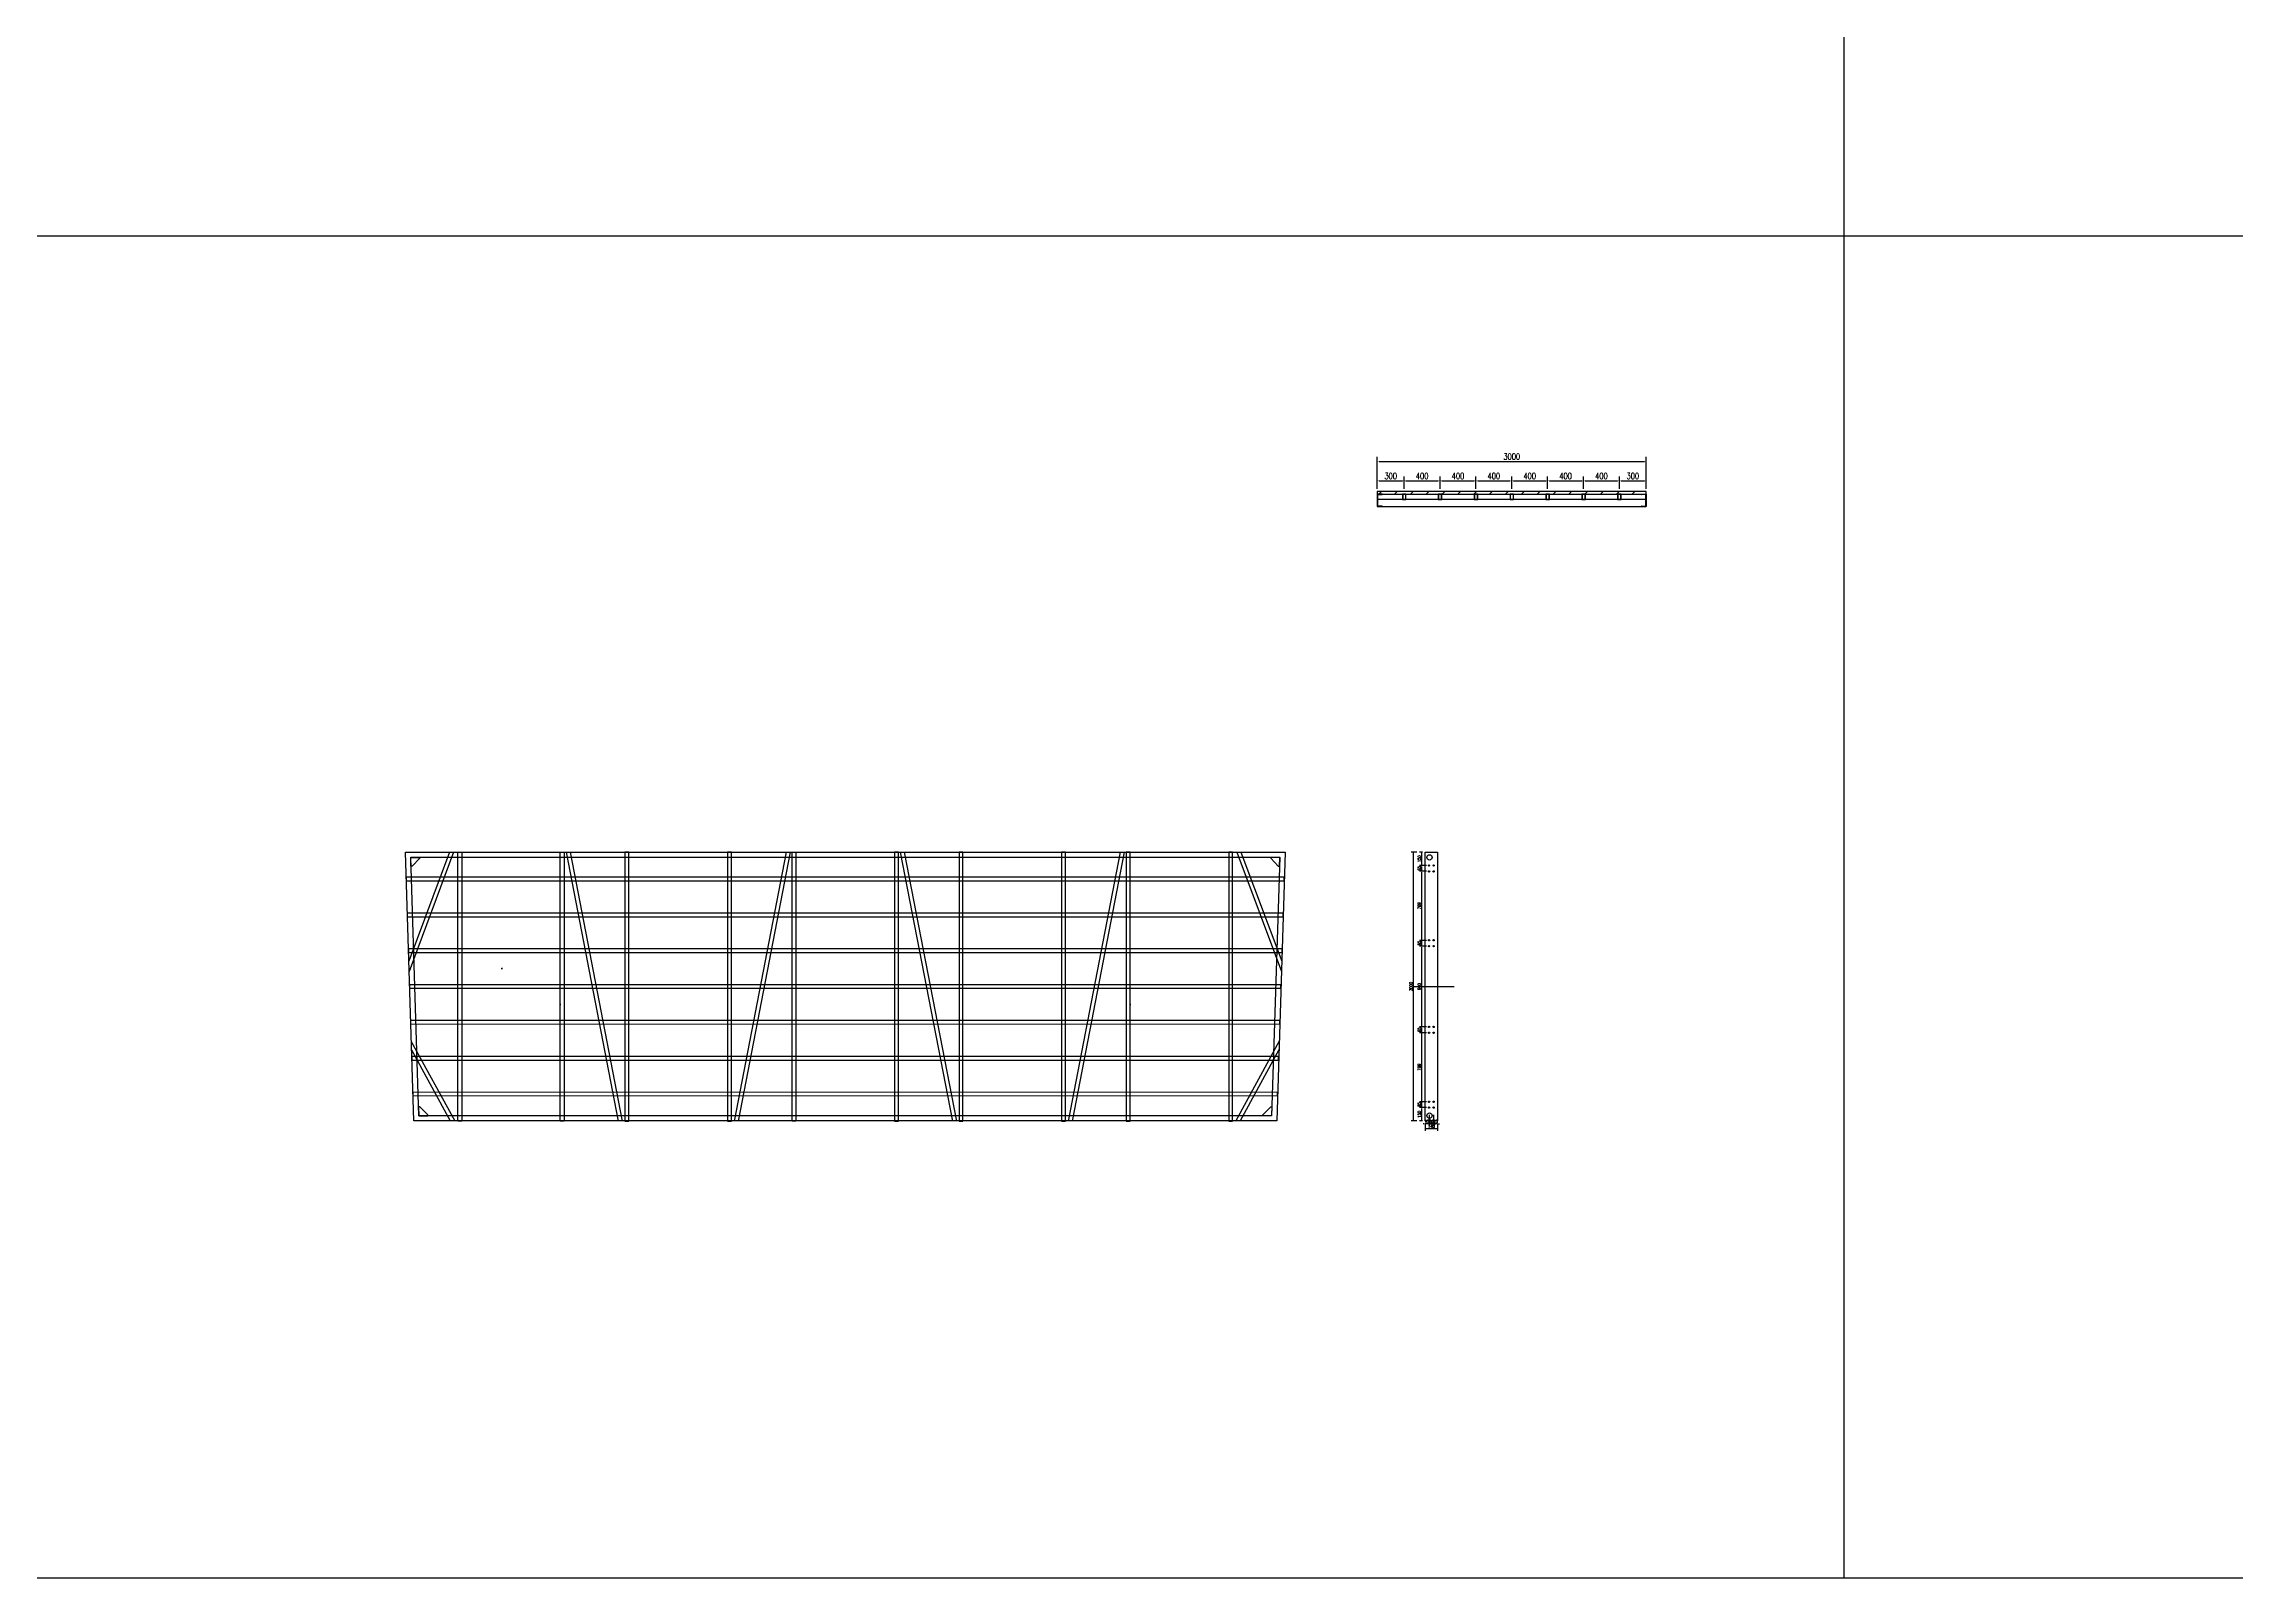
# Model space of a CAD drawing. Extents: x 28624 to 275476, y 13212 to 258202.
# Drawn here: x 79096 to 103544, y 112452 to 129568 of the extents above; entities that cross this region are included whole.
import ezdxf

# ---------------------------------------------------------------- set-up
doc = ezdxf.new("R2010")
doc.units = 0
doc.header["$LTSCALE"] = 1000
doc.header["$MEASUREMENT"] = 0
for name, color, linetype in [('14#槽钢', 3, 'Continuous'), ('PUB_DIM', 3, 'Continuous'), ('W-STEEL_FRAME钢架', 3, 'Continuous'), ('W-STEEL_KEEL钢龙骨', 5, 'Continuous'), ('W-WOOD_FLOOR木地板', 30, 'Continuous'), ('钢架', 90, 'Continuous')]:
    doc.layers.add(name, color=color, linetype=linetype)
doc.styles.add('STANDARD_T3', font='simplex.shx', dxfattribs={"width": 0.7, "bigfont": 'gbcbig.shx'})
doc.dimstyles.new('W&&10', dxfattribs={"dimtxt": 35, "dimasz": 10, "dimexe": 25, "dimexo": 30, "dimgap": 10, "dimtad": 1, "dimdec": 0, "dimzin": 0, "dimdsep": 46, "dimtxsty": 'STANDARD_T3', "dimcen": 0.09, "dimclrd": 1, "dimclre": 1, "dimclrt": 7, "dimazin": 2, "dimtfac": 1, "dimtdec": 0, "dimtix": 1, "dimtmove": 2, "dimatfit": 3, "dimfxl": 100, "dimtolj": 1, "dimtzin": 0, "dimarcsym": 0})
doc.dimstyles.new('W&&20', dxfattribs={"dimtxt": 70, "dimasz": 20, "dimexe": 50, "dimexo": 60, "dimgap": 20, "dimtad": 1, "dimdec": 0, "dimzin": 0, "dimdsep": 46, "dimtxsty": 'STANDARD_T3', "dimcen": 0.09, "dimclrd": 1, "dimclre": 1, "dimclrt": 7, "dimazin": 2, "dimtfac": 1, "dimtdec": 0, "dimtix": 1, "dimtmove": 2, "dimatfit": 3, "dimfxl": 100, "dimtolj": 1, "dimtzin": 0, "dimarcsym": 0})

# ---------------------------------------------------------------- blocks, each defined once
blk = doc.blocks.new('*U391')
at = {"layer": '14#槽钢'}
blk.add_lwpolyline([(0, 29946), (0, -29946)], dxfattribs=at)
blk = doc.blocks.new('*U392')
at = {"layer": '14#槽钢', "color": 0, "linetype": 'ByBlock', "lineweight": -2, "transparency": 16777216}
blk.add_blockref('*U391', (43523, 0), dxfattribs=at)
blk = doc.blocks.new('*D673')
at = {"layer": 'Defpoints', "color": 0, "transparency": 16777216}
for p in [(94462, 117702), (94544, 117702), (94499, 117552)]:
    blk.add_point(p, dxfattribs=at)
at = {"layer": 'W-STEEL_FRAME钢架', "color": 1, "lineweight": -2, "transparency": 16777216}
for p, q in [((94514, 117702), (94437, 117702)), ((94462, 117562), (94462, 117692)), ((94469, 117552), (94437, 117552))]:
    blk.add_line(p, q, dxfattribs=at)
at = {"layer": 'W-STEEL_FRAME钢架', "color": 1, "transparency": 16777216}
for points in [[(94461, 117692), (94464, 117692), (94462, 117702)], [(94461, 117562), (94464, 117562), (94462, 117552)]]:
    blk.add_solid(points, dxfattribs=at)
at = {"layer": 'W-STEEL_FRAME钢架', "color": 7, "transparency": 16777216, "insert": (94435, 117627), "char_height": 35, "attachment_point": 5, "rotation": 90, "style": 'STANDARD_T3'}
blk.add_mtext('\\A1;150', dxfattribs=at)
blk = doc.blocks.new('*D674')
at = {"layer": 'Defpoints', "color": 0, "transparency": 16777216}
for p in [(94462, 117767), (94544, 117767), (94544, 117702)]:
    blk.add_point(p, dxfattribs=at)
at = {"layer": 'W-STEEL_FRAME钢架', "color": 1, "lineweight": -2, "transparency": 16777216}
for p, q in [((94514, 117767), (94437, 117767)), ((94514, 117702), (94437, 117702)), ((94462, 117712), (94462, 117757))]:
    blk.add_line(p, q, dxfattribs=at)
at = {"layer": 'W-STEEL_FRAME钢架', "color": 1, "transparency": 16777216}
for points in [[(94461, 117757), (94464, 117757), (94462, 117767)], [(94461, 117712), (94464, 117712), (94462, 117702)]]:
    blk.add_solid(points, dxfattribs=at)
at = {"layer": 'W-STEEL_FRAME钢架', "color": 7, "transparency": 16777216, "insert": (94435, 117735), "char_height": 35, "attachment_point": 5, "rotation": 90, "style": 'STANDARD_T3'}
blk.add_mtext('\\A1;65', dxfattribs=at)
blk = doc.blocks.new('*D675')
at = {"layer": 'Defpoints', "color": 0, "transparency": 16777216}
for p in [(94462, 118537), (94544, 118537), (94544, 117767)]:
    blk.add_point(p, dxfattribs=at)
at = {"layer": 'W-STEEL_FRAME钢架', "color": 1, "lineweight": -2, "transparency": 16777216}
for p, q in [((94514, 118537), (94437, 118537)), ((94462, 117777), (94462, 118527)), ((94514, 117767), (94437, 117767))]:
    blk.add_line(p, q, dxfattribs=at)
at = {"layer": 'W-STEEL_FRAME钢架', "color": 1, "transparency": 16777216}
for points in [[(94461, 118527), (94464, 118527), (94462, 118537)], [(94461, 117777), (94464, 117777), (94462, 117767)]]:
    blk.add_solid(points, dxfattribs=at)
at = {"layer": 'W-STEEL_FRAME钢架', "color": 7, "transparency": 16777216, "insert": (94435, 118152), "char_height": 35, "attachment_point": 5, "rotation": 90, "style": 'STANDARD_T3'}
blk.add_mtext('\\A1;769', dxfattribs=at)
blk = doc.blocks.new('*D676')
at = {"layer": 'Defpoints', "color": 0, "transparency": 16777216}
for p in [(94462, 118602), (94544, 118602), (94544, 118537)]:
    blk.add_point(p, dxfattribs=at)
at = {"layer": 'W-STEEL_FRAME钢架', "color": 1, "lineweight": -2, "transparency": 16777216}
for p, q in [((94514, 118602), (94437, 118602)), ((94462, 118547), (94462, 118592)), ((94514, 118537), (94437, 118537))]:
    blk.add_line(p, q, dxfattribs=at)
at = {"layer": 'W-STEEL_FRAME钢架', "color": 1, "transparency": 16777216}
for points in [[(94461, 118592), (94464, 118592), (94462, 118602)], [(94461, 118547), (94464, 118547), (94462, 118537)]]:
    blk.add_solid(points, dxfattribs=at)
at = {"layer": 'W-STEEL_FRAME钢架', "color": 7, "transparency": 16777216, "insert": (94435, 118569), "char_height": 35, "attachment_point": 5, "rotation": 90, "style": 'STANDARD_T3'}
blk.add_mtext('\\A1;65', dxfattribs=at)
blk = doc.blocks.new('*D677')
at = {"layer": 'Defpoints', "color": 0, "transparency": 16777216}
for p in [(94462, 119502), (94544, 119502), (94544, 118602)]:
    blk.add_point(p, dxfattribs=at)
at = {"layer": 'W-STEEL_FRAME钢架', "color": 1, "lineweight": -2, "transparency": 16777216}
for p, q in [((94514, 119502), (94437, 119502)), ((94462, 118612), (94462, 119492)), ((94514, 118602), (94437, 118602))]:
    blk.add_line(p, q, dxfattribs=at)
at = {"layer": 'W-STEEL_FRAME钢架', "color": 1, "transparency": 16777216}
for points in [[(94461, 119492), (94464, 119492), (94462, 119502)], [(94461, 118612), (94464, 118612), (94462, 118602)]]:
    blk.add_solid(points, dxfattribs=at)
at = {"layer": 'W-STEEL_FRAME钢架', "color": 7, "transparency": 16777216, "insert": (94435, 119052), "char_height": 35, "attachment_point": 5, "rotation": 90, "style": 'STANDARD_T3'}
blk.add_mtext('\\A1;900', dxfattribs=at)
blk = doc.blocks.new('*D678')
at = {"layer": 'Defpoints', "color": 0, "transparency": 16777216}
for p in [(94462, 120402), (94544, 120402), (94544, 120337)]:
    blk.add_point(p, dxfattribs=at)
at = {"layer": 'W-STEEL_FRAME钢架', "color": 1, "lineweight": -2, "transparency": 16777216}
for p, q in [((94514, 120402), (94437, 120402)), ((94514, 120337), (94437, 120337)), ((94462, 120347), (94462, 120392))]:
    blk.add_line(p, q, dxfattribs=at)
at = {"layer": 'W-STEEL_FRAME钢架', "color": 1, "transparency": 16777216}
for points in [[(94461, 120392), (94464, 120392), (94462, 120402)], [(94461, 120347), (94464, 120347), (94462, 120337)]]:
    blk.add_solid(points, dxfattribs=at)
at = {"layer": 'W-STEEL_FRAME钢架', "color": 7, "transparency": 16777216, "insert": (94435, 120369), "char_height": 35, "attachment_point": 5, "rotation": 90, "style": 'STANDARD_T3'}
blk.add_mtext('\\A1;65', dxfattribs=at)
blk = doc.blocks.new('*D679')
at = {"layer": 'Defpoints', "color": 0, "transparency": 16777216}
for p in [(94462, 120552), (94499, 120552), (94544, 120402)]:
    blk.add_point(p, dxfattribs=at)
at = {"layer": 'W-STEEL_FRAME钢架', "color": 1, "lineweight": -2, "transparency": 16777216}
for p, q in [((94469, 120552), (94437, 120552)), ((94462, 120412), (94462, 120542)), ((94514, 120402), (94437, 120402))]:
    blk.add_line(p, q, dxfattribs=at)
at = {"layer": 'W-STEEL_FRAME钢架', "color": 1, "transparency": 16777216}
for points in [[(94461, 120542), (94464, 120542), (94462, 120552)], [(94461, 120412), (94464, 120412), (94462, 120402)]]:
    blk.add_solid(points, dxfattribs=at)
at = {"layer": 'W-STEEL_FRAME钢架', "color": 7, "transparency": 16777216, "insert": (94435, 120477), "char_height": 35, "attachment_point": 5, "rotation": 90, "style": 'STANDARD_T3'}
blk.add_mtext('\\A1;150', dxfattribs=at)
blk = doc.blocks.new('*D680')
at = {"layer": 'Defpoints', "color": 0, "transparency": 16777216}
for p in [(94499, 117552), (94499, 117466), (94639, 117552)]:
    blk.add_point(p, dxfattribs=at)
at = {"layer": 'W-STEEL_FRAME钢架', "color": 1, "lineweight": -2, "transparency": 16777216}
for p, q in [((94499, 117522), (94499, 117441)), ((94629, 117466), (94509, 117466)), ((94639, 117522), (94639, 117441))]:
    blk.add_line(p, q, dxfattribs=at)
at = {"layer": 'W-STEEL_FRAME钢架', "color": 1, "transparency": 16777216}
for points in [[(94509, 117468), (94509, 117465), (94499, 117466)], [(94629, 117468), (94629, 117465), (94639, 117466)]]:
    blk.add_solid(points, dxfattribs=at)
at = {"layer": 'W-STEEL_FRAME钢架', "color": 7, "transparency": 16777216, "insert": (94569, 117494), "char_height": 35, "attachment_point": 5, "style": 'STANDARD_T3'}
blk.add_mtext('\\A1;140', dxfattribs=at)
blk = doc.blocks.new('*D681')
at = {"layer": 'Defpoints', "color": 0, "transparency": 16777216}
for p in [(94594, 117702), (94594, 117519), (94639, 117552)]:
    blk.add_point(p, dxfattribs=at)
at = {"layer": 'W-STEEL_FRAME钢架', "color": 1, "lineweight": -2, "transparency": 16777216}
for p, q in [((94594, 117619), (94594, 117494)), ((94584, 117519), (94574, 117519)), ((94639, 117519), (94594, 117519)), ((94639, 117522), (94639, 117494)), ((94649, 117519), (94659, 117519))]:
    blk.add_line(p, q, dxfattribs=at)
at = {"layer": 'W-STEEL_FRAME钢架', "color": 1, "transparency": 16777216}
for points in [[(94584, 117521), (94584, 117518), (94594, 117519)], [(94649, 117521), (94649, 117518), (94639, 117519)]]:
    blk.add_solid(points, dxfattribs=at)
at = {"layer": 'W-STEEL_FRAME钢架', "color": 7, "transparency": 16777216, "insert": (94616, 117547), "char_height": 35, "attachment_point": 5, "style": 'STANDARD_T3'}
blk.add_mtext('\\A1;45', dxfattribs=at)
blk = doc.blocks.new('*D682')
at = {"layer": 'Defpoints', "color": 0, "transparency": 16777216}
for p in [(94544, 117702), (94594, 117702), (94544, 117519)]:
    blk.add_point(p, dxfattribs=at)
at = {"layer": 'W-STEEL_FRAME钢架', "color": 1, "lineweight": -2, "transparency": 16777216}
for p, q in [((94544, 117619), (94544, 117494)), ((94594, 117619), (94594, 117494)), ((94534, 117519), (94524, 117519)), ((94594, 117519), (94544, 117519)), ((94604, 117519), (94614, 117519))]:
    blk.add_line(p, q, dxfattribs=at)
at = {"layer": 'W-STEEL_FRAME钢架', "color": 1, "transparency": 16777216}
for points in [[(94534, 117521), (94534, 117518), (94544, 117519)], [(94604, 117521), (94604, 117518), (94594, 117519)]]:
    blk.add_solid(points, dxfattribs=at)
at = {"layer": 'W-STEEL_FRAME钢架', "color": 7, "transparency": 16777216, "insert": (94569, 117547), "char_height": 35, "attachment_point": 5, "style": 'STANDARD_T3'}
blk.add_mtext('\\A1;50', dxfattribs=at)
blk = doc.blocks.new('*D420')
at = {"layer": 'Defpoints', "color": 0, "transparency": 16777216}
for p in [(94544, 117702), (94499, 117552), (94499, 117519)]:
    blk.add_point(p, dxfattribs=at)
at = {"layer": 'W-STEEL_FRAME钢架', "color": 1, "lineweight": -2, "transparency": 16777216}
for p, q in [((94544, 117619), (94544, 117494)), ((94489, 117519), (94479, 117519)), ((94499, 117522), (94499, 117494)), ((94544, 117519), (94499, 117519)), ((94554, 117519), (94564, 117519))]:
    blk.add_line(p, q, dxfattribs=at)
at = {"layer": 'W-STEEL_FRAME钢架', "color": 1, "transparency": 16777216}
for points in [[(94489, 117521), (94489, 117518), (94499, 117519)], [(94554, 117521), (94554, 117518), (94544, 117519)]]:
    blk.add_solid(points, dxfattribs=at)
at = {"layer": 'W-STEEL_FRAME钢架', "color": 7, "transparency": 16777216, "insert": (94521, 117547), "char_height": 35, "attachment_point": 5, "style": 'STANDARD_T3'}
blk.add_mtext('\\A1;45', dxfattribs=at)
blk = doc.blocks.new('*D421')
at = {"layer": 'Defpoints', "color": 0, "transparency": 16777216}
for p in [(94369, 120552), (94437, 120552), (94437, 117552)]:
    blk.add_point(p, dxfattribs=at)
at = {"layer": 'W-STEEL_FRAME钢架', "color": 1, "lineweight": -2, "transparency": 16777216}
for p, q in [((94407, 120552), (94344, 120552)), ((94369, 117562), (94369, 120542)), ((94407, 117552), (94344, 117552))]:
    blk.add_line(p, q, dxfattribs=at)
at = {"layer": 'W-STEEL_FRAME钢架', "color": 1, "transparency": 16777216}
for points in [[(94368, 120542), (94371, 120542), (94369, 120552)], [(94368, 117562), (94371, 117562), (94369, 117552)]]:
    blk.add_solid(points, dxfattribs=at)
at = {"layer": 'W-STEEL_FRAME钢架', "color": 7, "transparency": 16777216, "insert": (94342, 119052), "char_height": 35, "attachment_point": 5, "rotation": 90, "style": 'STANDARD_T3'}
blk.add_mtext('\\A1;3000', dxfattribs=at)
blk = doc.blocks.new('*D683')
at = {"layer": 'Defpoints', "color": 0, "transparency": 16777216}
for p in [(94462, 119567), (94544, 119567), (94544, 119502)]:
    blk.add_point(p, dxfattribs=at)
at = {"layer": 'W-STEEL_FRAME钢架', "color": 1, "lineweight": -2, "transparency": 16777216}
for p, q in [((94514, 119567), (94437, 119567)), ((94462, 119512), (94462, 119557)), ((94514, 119502), (94437, 119502))]:
    blk.add_line(p, q, dxfattribs=at)
at = {"layer": 'W-STEEL_FRAME钢架', "color": 1, "transparency": 16777216}
for points in [[(94461, 119557), (94464, 119557), (94462, 119567)], [(94461, 119512), (94464, 119512), (94462, 119502)]]:
    blk.add_solid(points, dxfattribs=at)
at = {"layer": 'W-STEEL_FRAME钢架', "color": 7, "transparency": 16777216, "insert": (94435, 119535), "char_height": 35, "attachment_point": 5, "rotation": 90, "style": 'STANDARD_T3'}
blk.add_mtext('\\A1;65', dxfattribs=at)
blk = doc.blocks.new('*D684')
at = {"layer": 'Defpoints', "color": 0, "transparency": 16777216}
for p in [(94462, 120337), (94499, 120337), (94544, 119567)]:
    blk.add_point(p, dxfattribs=at)
at = {"layer": 'W-STEEL_FRAME钢架', "color": 1, "lineweight": -2, "transparency": 16777216}
for p, q in [((94469, 120337), (94437, 120337)), ((94462, 119577), (94462, 120327)), ((94514, 119567), (94437, 119567))]:
    blk.add_line(p, q, dxfattribs=at)
at = {"layer": 'W-STEEL_FRAME钢架', "color": 1, "transparency": 16777216}
for points in [[(94461, 120327), (94464, 120327), (94462, 120337)], [(94461, 119577), (94464, 119577), (94462, 119567)]]:
    blk.add_solid(points, dxfattribs=at)
at = {"layer": 'W-STEEL_FRAME钢架', "color": 7, "transparency": 16777216, "insert": (94435, 119952), "char_height": 35, "attachment_point": 5, "rotation": 90, "style": 'STANDARD_T3'}
blk.add_mtext('\\A1;769', dxfattribs=at)
blk = doc.blocks.new('14a槽钢')
at = {"layer": '钢架'}
h = blk.add_hatch(dxfattribs=at)
h.set_pattern_fill('STEEL', color=4, scale=10)
h.set_pattern_definition([(50.389312, (-1352470.2, 1293523.579), (-9.2899201, 11.2253202), []), (50.389312, (-1352470.2, 1293531.516), (-9.2899201, 11.2253202), [])])
edge = h.paths.add_edge_path()
edge.add_ellipse((-1332250, 1115678), major_axis=(-3.26, 5.03), ratio=0.900468, start_angle=55.3931, end_angle=130.6069)
edge.add_line((-1332252, 1115673), (-1332208, 1115673))
edge.add_ellipse((-1332208, 1115667), major_axis=(0, 6), ratio=0.827586, start_angle=270, end_angle=360, ccw=False)
edge.add_line((-1332203, 1115667), (-1332203, 1115551))
edge.add_ellipse((-1332208, 1115551), major_axis=(0, 6), ratio=0.827586, start_angle=180, end_angle=270, ccw=False)
edge.add_line((-1332208, 1115545), (-1332251, 1115545))
edge.add_ellipse((-1332250, 1115540), major_axis=(3.82, 3.82), ratio=1, start_angle=49.2445, end_angle=141.5341)
edge.add_line((-1332256, 1115539), (-1332198, 1115539))
edge.add_line((-1332198, 1115539), (-1332198, 1115679))
edge.add_line((-1332198, 1115679), (-1332256, 1115679))
for p, q in [((-1332256, 1115679, 0), (-1332198, 1115679, 0)), ((-1332208, 1115673, 0), (-1332251, 1115673, 0)), ((-1332246, 1115679, 0), (-1332246, 1115679, 0)), ((-1332203, 1115551, 0), (-1332203, 1115667, 0)), ((-1332198, 1115679, 0), (-1332198, 1115539, 0)), ((-1332198, 1115539, 0), (-1332256, 1115539, 0)), ((-1332251, 1115545, 0), (-1332208, 1115545, 0)), ((-1332246, 1115539, 0), (-1332246, 1115539, 0))]:
    blk.add_line(p, q, dxfattribs=at)
for centre, start_param, end_param in [((-1332251, 1115679, 0), 1.570796, 3.141593), ((-1332208, 1115667, 0), 4.712389, 6.283185), ((-1332208, 1115667, 0), 4.712389, 6.283185), ((-1332251, 1115539, 0), 0, 1.570796), ((-1332208, 1115551, 0), 3.141593, 4.712389)]:
    blk.add_ellipse(centre, major_axis=(0, 6), ratio=0.827586, start_param=start_param, end_param=end_param, dxfattribs=at)
blk = doc.blocks.new('*D523')
at = {"color": 1, "lineweight": -2, "transparency": 16777216}
for p, q in [((93966, 124635), (93966, 124959)), ((96966, 124635), (96966, 124959)), ((93986, 124909), (96946, 124909))]:
    blk.add_line(p, q, dxfattribs=at)
at = {"color": 1, "transparency": 16777216}
for points in [[(93986, 124912), (93986, 124906), (93966, 124909)], [(96946, 124912), (96946, 124906), (96966, 124909)]]:
    blk.add_solid(points, dxfattribs=at)
at = {"layer": 'Defpoints', "color": 0, "transparency": 16777216}
for p in [(96966, 124909), (93966, 124575), (96966, 124575)]:
    blk.add_point(p, dxfattribs=at)
at = {"color": 7, "transparency": 16777216, "insert": (95466, 124964), "char_height": 70, "attachment_point": 5, "style": 'STANDARD_T3'}
blk.add_mtext('\\A1;3000', dxfattribs=at)
blk = doc.blocks.new('ganglonggu')
at = {"layer": 'W-STEEL_KEEL钢龙骨'}
for points in [[(-1338169, 1115605), (-1338129, 1115605), (-1338129, 1115665), (-1338169, 1115665)], [(-1338166, 1115608), (-1338132, 1115608), (-1338132, 1115662), (-1338166, 1115662)]]:
    blk.add_lwpolyline(points, close=True, dxfattribs=at)
blk = doc.blocks.new('*U387')
blk.add_blockref('ganglonggu', (1338149, -1115635))
blk = doc.blocks.new('*U388')
at = {"layer": 'W-STEEL_KEEL钢龙骨', "color": 0, "linetype": 'ByBlock', "lineweight": -2}
for p in [(0, 0), (400, 0), (800, 0), (1200, 0), (1600, 0), (2000, 0)]:
    blk.add_blockref('*U387', p, dxfattribs=at)
at = {"layer": 'W-STEEL_KEEL钢龙骨', "color": 0, "linetype": 'ByBlock', "lineweight": -2, "transparency": 16777216}
blk.add_blockref('*U387', (2400, 0), dxfattribs=at)
blk = doc.blocks.new('*D524')
at = {"layer": 'Defpoints', "color": 0, "transparency": 16777216}
for p in [(94266, 124692), (93966, 124545), (94266, 124545)]:
    blk.add_point(p, dxfattribs=at)
at = {"layer": 'PUB_DIM', "color": 1, "lineweight": -2, "transparency": 16777216}
for p, q in [((93966, 124605), (93966, 124742)), ((93986, 124692), (94246, 124692)), ((94266, 124605), (94266, 124742))]:
    blk.add_line(p, q, dxfattribs=at)
at = {"layer": 'PUB_DIM', "color": 1, "transparency": 16777216}
for points in [[(93986, 124695), (93986, 124688), (93966, 124692)], [(94246, 124695), (94246, 124688), (94266, 124692)]]:
    blk.add_solid(points, dxfattribs=at)
at = {"layer": 'PUB_DIM', "color": 7, "transparency": 16777216, "insert": (94116, 124747), "char_height": 70, "attachment_point": 5, "style": 'STANDARD_T3'}
blk.add_mtext('\\A1;300', dxfattribs=at)
blk = doc.blocks.new('*D525')
at = {"layer": 'Defpoints', "color": 0, "transparency": 16777216}
for p in [(94666, 124692), (94266, 124545), (94666, 124545)]:
    blk.add_point(p, dxfattribs=at)
at = {"layer": 'PUB_DIM', "color": 1, "lineweight": -2, "transparency": 16777216}
for p, q in [((94266, 124605), (94266, 124742)), ((94286, 124692), (94646, 124692)), ((94666, 124605), (94666, 124742))]:
    blk.add_line(p, q, dxfattribs=at)
at = {"layer": 'PUB_DIM', "color": 1, "transparency": 16777216}
for points in [[(94286, 124695), (94286, 124688), (94266, 124692)], [(94646, 124695), (94646, 124688), (94666, 124692)]]:
    blk.add_solid(points, dxfattribs=at)
at = {"layer": 'PUB_DIM', "color": 7, "transparency": 16777216, "insert": (94466, 124747), "char_height": 70, "attachment_point": 5, "style": 'STANDARD_T3'}
blk.add_mtext('\\A1;400', dxfattribs=at)
blk = doc.blocks.new('*D526')
at = {"layer": 'Defpoints', "color": 0, "transparency": 16777216}
for p in [(95066, 124692), (94666, 124545), (95066, 124542)]:
    blk.add_point(p, dxfattribs=at)
at = {"layer": 'PUB_DIM', "color": 1, "lineweight": -2, "transparency": 16777216}
for p, q in [((94666, 124605), (94666, 124742)), ((94686, 124692), (95046, 124692)), ((95066, 124602), (95066, 124742))]:
    blk.add_line(p, q, dxfattribs=at)
at = {"layer": 'PUB_DIM', "color": 1, "transparency": 16777216}
for points in [[(94686, 124695), (94686, 124688), (94666, 124692)], [(95046, 124695), (95046, 124688), (95066, 124692)]]:
    blk.add_solid(points, dxfattribs=at)
at = {"layer": 'PUB_DIM', "color": 7, "transparency": 16777216, "insert": (94866, 124747), "char_height": 70, "attachment_point": 5, "style": 'STANDARD_T3'}
blk.add_mtext('\\A1;400', dxfattribs=at)
blk = doc.blocks.new('*D527')
at = {"layer": 'Defpoints', "color": 0, "transparency": 16777216}
for p in [(95466, 124692), (95066, 124542), (95466, 124545)]:
    blk.add_point(p, dxfattribs=at)
at = {"layer": 'PUB_DIM', "color": 1, "lineweight": -2, "transparency": 16777216}
for p, q in [((95066, 124602), (95066, 124742)), ((95086, 124692), (95446, 124692)), ((95466, 124605), (95466, 124742))]:
    blk.add_line(p, q, dxfattribs=at)
at = {"layer": 'PUB_DIM', "color": 1, "transparency": 16777216}
for points in [[(95086, 124695), (95086, 124688), (95066, 124692)], [(95446, 124695), (95446, 124688), (95466, 124692)]]:
    blk.add_solid(points, dxfattribs=at)
at = {"layer": 'PUB_DIM', "color": 7, "transparency": 16777216, "insert": (95266, 124747), "char_height": 70, "attachment_point": 5, "style": 'STANDARD_T3'}
blk.add_mtext('\\A1;400', dxfattribs=at)
blk = doc.blocks.new('*D528')
at = {"layer": 'Defpoints', "color": 0, "transparency": 16777216}
for p in [(95866, 124692), (95466, 124545), (95866, 124545)]:
    blk.add_point(p, dxfattribs=at)
at = {"layer": 'PUB_DIM', "color": 1, "lineweight": -2, "transparency": 16777216}
for p, q in [((95466, 124605), (95466, 124742)), ((95486, 124692), (95846, 124692)), ((95866, 124605), (95866, 124742))]:
    blk.add_line(p, q, dxfattribs=at)
at = {"layer": 'PUB_DIM', "color": 1, "transparency": 16777216}
for points in [[(95486, 124695), (95486, 124688), (95466, 124692)], [(95846, 124695), (95846, 124688), (95866, 124692)]]:
    blk.add_solid(points, dxfattribs=at)
at = {"layer": 'PUB_DIM', "color": 7, "transparency": 16777216, "insert": (95666, 124747), "char_height": 70, "attachment_point": 5, "style": 'STANDARD_T3'}
blk.add_mtext('\\A1;400', dxfattribs=at)
blk = doc.blocks.new('*D529')
at = {"layer": 'Defpoints', "color": 0, "transparency": 16777216}
for p in [(96266, 124692), (95866, 124545), (96266, 124545)]:
    blk.add_point(p, dxfattribs=at)
at = {"layer": 'PUB_DIM', "color": 1, "lineweight": -2, "transparency": 16777216}
for p, q in [((95866, 124605), (95866, 124742)), ((95886, 124692), (96246, 124692)), ((96266, 124605), (96266, 124742))]:
    blk.add_line(p, q, dxfattribs=at)
at = {"layer": 'PUB_DIM', "color": 1, "transparency": 16777216}
for points in [[(95886, 124695), (95886, 124688), (95866, 124692)], [(96246, 124695), (96246, 124688), (96266, 124692)]]:
    blk.add_solid(points, dxfattribs=at)
at = {"layer": 'PUB_DIM', "color": 7, "transparency": 16777216, "insert": (96066, 124747), "char_height": 70, "attachment_point": 5, "style": 'STANDARD_T3'}
blk.add_mtext('\\A1;400', dxfattribs=at)
blk = doc.blocks.new('*D530')
at = {"layer": 'Defpoints', "color": 0, "transparency": 16777216}
for p in [(96666, 124692), (96266, 124545), (96666, 124545)]:
    blk.add_point(p, dxfattribs=at)
at = {"layer": 'PUB_DIM', "color": 1, "lineweight": -2, "transparency": 16777216}
for p, q in [((96266, 124605), (96266, 124742)), ((96286, 124692), (96646, 124692)), ((96666, 124605), (96666, 124742))]:
    blk.add_line(p, q, dxfattribs=at)
at = {"layer": 'PUB_DIM', "color": 1, "transparency": 16777216}
for points in [[(96286, 124695), (96286, 124688), (96266, 124692)], [(96646, 124695), (96646, 124688), (96666, 124692)]]:
    blk.add_solid(points, dxfattribs=at)
at = {"layer": 'PUB_DIM', "color": 7, "transparency": 16777216, "insert": (96466, 124747), "char_height": 70, "attachment_point": 5, "style": 'STANDARD_T3'}
blk.add_mtext('\\A1;400', dxfattribs=at)
blk = doc.blocks.new('*D531')
at = {"layer": 'Defpoints', "color": 0, "transparency": 16777216}
for p in [(96966, 124692), (96666, 124545), (96966, 124545)]:
    blk.add_point(p, dxfattribs=at)
at = {"layer": 'PUB_DIM', "color": 1, "lineweight": -2, "transparency": 16777216}
for p, q in [((96666, 124605), (96666, 124742)), ((96686, 124692), (96946, 124692)), ((96966, 124605), (96966, 124742))]:
    blk.add_line(p, q, dxfattribs=at)
at = {"layer": 'PUB_DIM', "color": 1, "transparency": 16777216}
for points in [[(96686, 124695), (96686, 124688), (96666, 124692)], [(96946, 124695), (96946, 124688), (96966, 124692)]]:
    blk.add_solid(points, dxfattribs=at)
at = {"layer": 'PUB_DIM', "color": 7, "transparency": 16777216, "insert": (96816, 124747), "char_height": 70, "attachment_point": 5, "style": 'STANDARD_T3'}
blk.add_mtext('\\A1;300', dxfattribs=at)

msp = doc.modelspace()

# ---------------------------------------------------------------- hatches: boundary and pattern name
at = {"layer": 'W-WOOD_FLOOR木地板'}
h = msp.add_hatch(dxfattribs=at)
h.set_pattern_fill('木板', color=256, scale=100)
h.set_pattern_definition([(0, (1640322.85, -1010285.48), (0, 125), []), (45, (1640322.85, -1010285.48), (-88.388348, 88.388348), [])])
h.paths.add_polyline_path([(96966.3, 124575.4), (93966.3, 124575.4), (93966.3, 124545.4), (96966.3, 124545.4)])

# ---------------------------------------------------------------- linework, layer by layer
at = {"layer": '14#槽钢'}
for points in [[(55647.2, 172343.2), (142693.8, 172343.2), (142693.8, 112452.1), (55647.2, 112452.1)], [(83127.1, 120551.5), (92938, 120551.5), (92844.2, 117551.9), (83220.8, 117551.9)], [(83186.9, 120493.5), (92878.1, 120493.5), (92788, 117609.9), (83277, 117609.9)]]:
    msp.add_lwpolyline(points, close=True, dxfattribs=at)
for points in [[(55647.2, 127424.9), (142693.8, 127424.9)], [(83619.1, 120551.5), (83165.1, 119334.6)], [(83664.9, 120551.5), (83168.6, 119221.1)], [(84921, 120551.5), (85501.9, 117551.4)], [(84964.8, 120551.5), (85545.7, 117551.4)], [(87374.2, 120551.5), (86793.3, 117551.4)], [(87418, 120551.5), (86837.1, 117551.4)], [(88647, 120551.5), (89227.9, 117551.4)], [(88690.8, 120551.5), (89271.7, 117551.4)], [(91100.2, 120551.5), (90519.3, 117551.4)], [(91144, 120551.5), (90563.1, 117551.4)], [(92399.8, 120551.5), (92896.4, 119220.5)], [(92445.7, 120551.5), (92899.9, 119334)], [(83193, 118440.1), (83677.2, 117551.9)], [(83196, 118344.8), (83628.2, 117551.9)], [(92872, 118440.6), (92387.6, 117551.9)], [(92869, 118345.3), (92436.6, 117551.9)]]:
    msp.add_lwpolyline(points, dxfattribs=at)
at = {"layer": 'PUB_DIM'}
for p, q in [((84195.5, 119251.5), (84209.5, 119251.5)), ((84202.5, 119258.5), (84202.5, 119244.5)), ((84845.9, 118851.5), (84859.9, 118851.5)), ((84852.9, 118858.5), (84852.9, 118844.5)), ((91219, 118851.5), (91205, 118851.5)), ((91212, 118858.5), (91212, 118844.5))]:
    msp.add_line(p, q, dxfattribs=at)
at = {"layer": 'W-STEEL_FRAME钢架'}
msp.add_line((94369.4, 119051.9), (94821.9, 119051.9), dxfattribs=at)
for points in [[(93966.3, 124405.4), (96966.3, 124405.4), (96966.3, 124485.4), (93966.3, 124485.4)], [(83712.3, 120551.5), (83755.3, 120551.5), (83755.3, 117551.5), (83712.3, 117551.5)], [(84855.3, 120551.5), (84898.3, 120551.5), (84898.3, 117551.5), (84855.3, 117551.5)], [(85619.5, 120551.5), (85576.5, 120551.5), (85576.5, 117551.5), (85619.5, 117551.5)], [(86762.5, 120551.5), (86719.5, 120551.5), (86719.5, 117551.5), (86762.5, 117551.5)], [(87439.5, 120551.5), (87482.5, 120551.5), (87482.5, 117551.5), (87439.5, 117551.5)], [(88625.5, 120551.5), (88582.5, 120551.5), (88582.5, 117551.5), (88625.5, 117551.5)], [(89345.5, 120551.5), (89302.5, 120551.5), (89302.5, 117551.5), (89345.5, 117551.5)], [(90488.5, 120551.5), (90445.5, 120551.5), (90445.5, 117551.5), (90488.5, 117551.5)], [(91209.6, 120551.5), (91166.6, 120551.5), (91166.6, 117551.5), (91209.6, 117551.5)], [(92352.6, 120551.5), (92309.6, 120551.5), (92309.6, 117551.5), (92352.6, 117551.5)], [(94498.6, 117551.9), (94498.6, 120551.9), (94638.6, 120551.9), (94638.6, 117551.9)]]:
    msp.add_lwpolyline(points, close=True, dxfattribs=at)
at = {"layer": 'W-STEEL_FRAME钢架', "color": 1}
for points in [[(83203.7, 120392.9), (83190.1, 120393), (83187, 120492.9), (83287, 120492.9), (83287, 120482.9)], [(92861.3, 120392.9), (92874.9, 120393), (92878, 120492.9), (92778, 120492.9), (92778, 120482.9)], [(83287, 117709.9), (83273.9, 117710), (83277, 117609.9), (83377, 117609.9), (83377, 117619.9)], [(92778, 117709.9), (92791.1, 117710), (92788, 117609.9), (92688, 117609.9), (92688, 117619.9)]]:
    msp.add_lwpolyline(points, close=True, dxfattribs=at)
at = {"layer": 'W-STEEL_FRAME钢架'}
for centre in [(94548.6, 120491.9), (94548.6, 117611.9)]:
    msp.add_circle(centre, 30, dxfattribs=at)
at = {"layer": 'W-STEEL_FRAME钢架', "color": 1}
for centre in [(94543.6, 120401.9), (94543.6, 120336.6), (94593.6, 120401.9), (94593.6, 120336.6), (94543.6, 119567.2), (94593.6, 119567.2), (94543.6, 119501.9), (94593.6, 119501.9), (94543.6, 118601.9), (94593.6, 118601.9), (94543.6, 118536.6), (94593.6, 118536.6), (94543.6, 117767.2), (94543.6, 117701.9), (94593.6, 117767.2), (94593.6, 117701.9)]:
    msp.add_circle(centre, 7.5, dxfattribs=at)
at = {"layer": 'W-STEEL_KEEL钢龙骨'}
for points in [[(83136.4, 120231.5), (92928.6, 120232), (92928.6, 120272), (83136.4, 120271.5)], [(83149, 119830.1), (92916, 119829.7), (92916, 119869.7), (83149, 119870.1)], [(83161.4, 119432.3), (92903.6, 119431), (92903.6, 119471), (83161.4, 119472.3)], [(83173.9, 119031.7), (92891.1, 119031.7), (92891.1, 119071.7), (83173.9, 119071.7)], [(83186.4, 118634.2), (92878.6, 118632.2), (92878.6, 118672.2), (83186.4, 118674.2)], [(83198.9, 118231.3), (92866.1, 118232.2), (92866.1, 118272.2), (83198.9, 118271.3)], [(83211.3, 117834.5), (92853.6, 117831.2), (92853.6, 117871.2), (83211.3, 117874.5)]]:
    msp.add_lwpolyline(points, close=True, dxfattribs=at)
at = {"layer": 'W-WOOD_FLOOR木地板'}
msp.add_lwpolyline([(93966.3, 124545.4), (96966.3, 124545.4), (96966.3, 124575.4), (93966.3, 124575.4)], close=True, dxfattribs=at)

# ---------------------------------------------------------------- block references
at = {"layer": '14#槽钢'}
msp.add_blockref('*U392', (55647.2, 142397.7), dxfattribs=at)
at = {"layer": 'W-STEEL_FRAME钢架', "xscale": -1}
msp.add_blockref('14a槽钢', (-1238231.4, -991133.6, 0), dxfattribs=at)
at = {"layer": 'W-STEEL_FRAME钢架'}
msp.add_blockref('14a槽钢', (1429164.1, -991133.6, 0), dxfattribs=at)
at = {"layer": 'W-STEEL_KEEL钢龙骨'}
msp.add_blockref('*U388', (94266.3, 124515.4), dxfattribs=at)

# ---------------------------------------------------------------- dimensions: what is measured, and where the dimension line sits
dim = msp.add_linear_dim(base=(96966.2, 124909), p1=(93966.3, 124575.4), p2=(96966.2, 124575.4), dimstyle='W&&20')
dim.commit()
dim.dimension.update_dxf_attribs({"geometry": '*D523', "text_midpoint": (95466.3, 124964)})
at = {"layer": 'PUB_DIM'}
for base, p1, p2, picture, middle in [((94266.3, 124691.6), (93966.3, 124545.4), (94266.3, 124545.4), '*D524', (94116.3, 124746.6)), ((94666.3, 124691.6), (94266.3, 124545.4), (94666.3, 124545.4), '*D525', (94466.3, 124746.6)), ((95066.3, 124691.6), (94666.3, 124545.4), (95066.3, 124542.4), '*D526', (94866.3, 124746.6)), ((95466.3, 124691.6), (95066.3, 124542.4), (95466.3, 124545.4), '*D527', (95266.3, 124746.6)), ((95866.3, 124691.6), (95466.3, 124545.4), (95866.3, 124545.4), '*D528', (95666.3, 124746.6)), ((96266.3, 124691.6), (95866.3, 124545.4), (96266.3, 124545.4), '*D529', (96066.3, 124746.6)), ((96666.3, 124691.6), (96266.3, 124545.4), (96666.3, 124545.4), '*D530', (96466.3, 124746.6)), ((96966.3, 124691.6), (96666.3, 124545.4), (96966.3, 124545.4), '*D531', (96816.3, 124746.6))]:
    dim = msp.add_linear_dim(base=base, p1=p1, p2=p2, dimstyle='W&&20', dxfattribs=at)
    dim.commit()
    dim.dimension.update_dxf_attribs({"geometry": picture, "text_midpoint": middle})
at = {"layer": 'W-STEEL_FRAME钢架'}
for base, p1, p2, angle, picture, middle in [((94369.4, 120551.9), (94437.2, 117551.9), (94437.2, 120551.9), 90, '*D421', (94341.9, 119051.9)), ((94462.2, 120551.9), (94543.6, 120401.9), (94498.6, 120551.9), 90, '*D679', (94434.7, 120476.9)), ((94462.2, 120401.9), (94543.6, 120336.6), (94543.6, 120401.9), 90, '*D678', (94434.7, 120369.2)), ((94462.2, 120336.6), (94543.6, 119567.2), (94498.6, 120336.6), 90, '*D684', (94434.7, 119951.9)), ((94462.2, 119567.2), (94543.6, 119501.9), (94543.6, 119567.2), 90, '*D683', (94434.7, 119534.6)), ((94462.2, 119501.9), (94543.6, 118601.9), (94543.6, 119501.9), 90, '*D677', (94434.7, 119051.9)), ((94462.2, 118601.9), (94543.6, 118536.6), (94543.6, 118601.9), 90, '*D676', (94434.7, 118569.2)), ((94462.2, 118536.6), (94543.6, 117767.2), (94543.6, 118536.6), 90, '*D675', (94434.7, 118151.9)), ((94462.2, 117767.2), (94543.6, 117701.9), (94543.6, 117767.2), 90, '*D674', (94434.7, 117734.6)), ((94462.2, 117701.9), (94498.6, 117551.9), (94543.6, 117701.9), 90, '*D673', (94434.7, 117626.9)), ((94498.6, 117466.4), (94638.6, 117551.9), (94498.6, 117551.9), 180, '*D680', (94568.6, 117493.9))]:
    dim = msp.add_linear_dim(base=base, p1=p1, p2=p2, angle=angle, dimstyle='W&&10', dxfattribs=at)
    dim.commit()
    dim.dimension.update_dxf_attribs({"geometry": picture, "text_midpoint": middle})
for base, p1, p2, picture, middle in [((94498.6, 117519.2), (94543.6, 117701.9), (94498.6, 117551.9), '*D420', (94521.1, 117546.7)), ((94543.6, 117519.2), (94593.6, 117701.9), (94543.6, 117701.9), '*D682', (94568.6, 117546.7)), ((94593.6, 117519.2), (94638.6, 117551.9), (94593.6, 117701.9), '*D681', (94616.1, 117546.7))]:
    dim = msp.add_linear_dim(base=base, p1=p1, p2=p2, angle=180, dimstyle='W&&10', override={"dimfxlon": 1}, dxfattribs=at)
    dim.commit()
    dim.dimension.update_dxf_attribs({"geometry": picture, "text_midpoint": middle})

doc.saveas('drawing.dxf')
